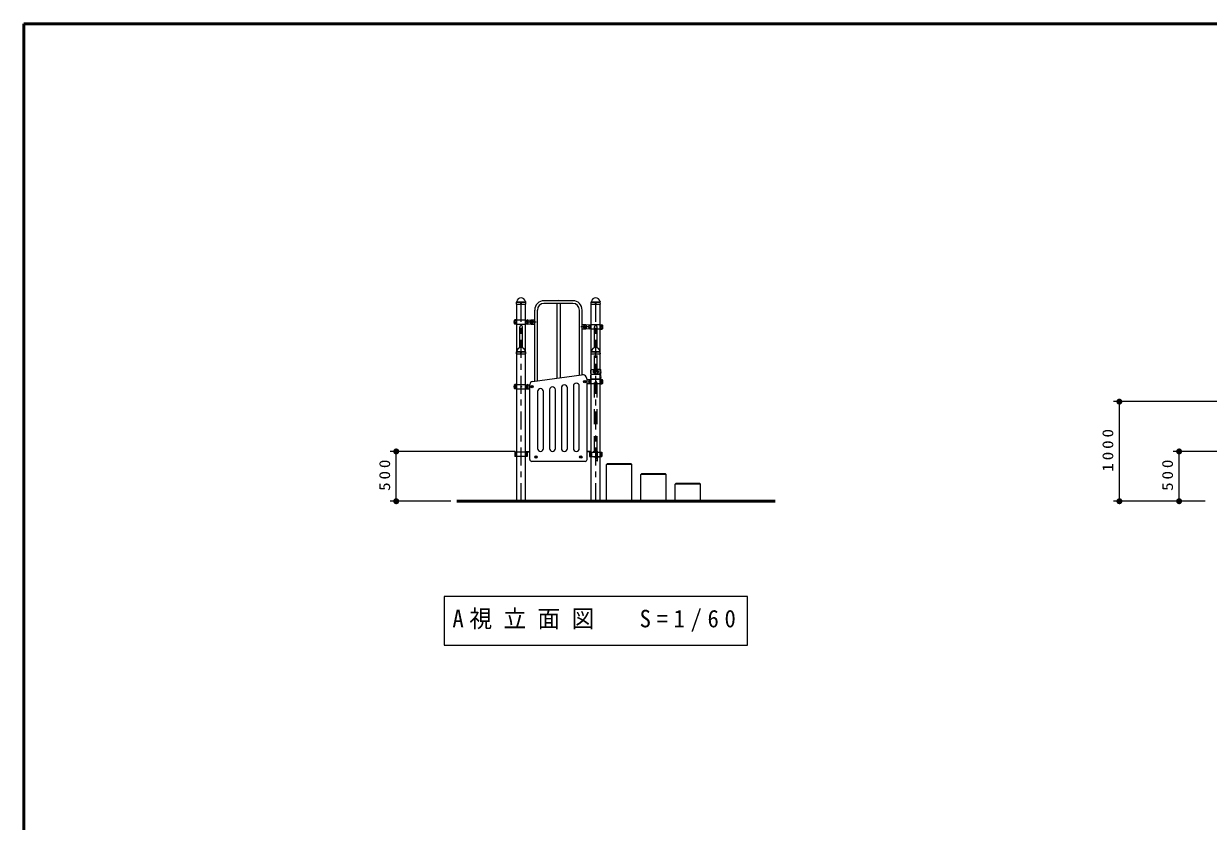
# Model space of a CAD drawing. Units: millimetres on the paper, scale 1:60. Extents: x -385 to 0, y -594 to 267.
# Drawn here: x -385 to -186.6, y -163.5 to -30 of the extents above; entities that cross this region are included whole.
import ezdxf

# ---------------------------------------------------------------- set-up
doc = ezdxf.new("R2010")
doc.units = ezdxf.units.MM
doc.linetypes.add('USER1', pattern=[4.5, 2.5, -2])
doc.linetypes.add('USER2', pattern=[6, 3, -1, 1, -1])
doc.layers.add('LY_1', color=7, linetype='Continuous', lineweight=25)
doc.styles.add('ＭＳ ゴシック', font='')
doc.styles.get('ＭＳ ゴシック').set_extended_font_data('MS Gothic')

# ---------------------------------------------------------------- blocks, each defined once
blk = doc.blocks.new('filled_dot')
at = {"color": 0, "linetype": 'Continuous', "lineweight": -2, "const_width": 1.25}
blk.add_lwpolyline([(-0.625, 0, 1), (0.625, 0, 1)], format="xyb", close=True, dxfattribs=at)

msp = doc.modelspace()

# ---------------------------------------------------------------- linework, layer by layer
at = {"layer": 'LY_1', "lineweight": 50}
for p, q in [((-385, -30), (-385, -297)), ((0, -30), (-385, -30)), ((-259.177, -109.927), (-312.44, -109.927))]:
    msp.add_line(p, q, dxfattribs=at)
at = {"layer": 'LY_1'}
for p, q in [((-302.472, -76.935), (-302.465, -76.605)), ((-302.464, -76.943), (-302.472, -76.935)), ((-302.464, -76.943), (-300.931, -76.943)), ((-302.444, -76.556), (-302.426, -76.538)), ((-302.44, -109.927), (-302.44, -76.943)), ((-300.951, -76.556), (-300.969, -76.538)), ((-300.955, -109.927), (-300.955, -76.943)), ((-300.923, -76.935), (-300.931, -76.943)), ((-300.923, -76.935), (-300.93, -76.605)), ((-293.031, -76.367), (-297.864, -76.367)), ((-293.031, -76.82), (-297.864, -76.82)), ((-295.731, -76.82), (-295.731, -89.314)), ((-295.164, -76.82), (-295.164, -89.237)), ((-289.972, -76.935), (-289.965, -76.605)), ((-289.964, -76.943), (-289.972, -76.935)), ((-289.964, -76.943), (-288.431, -76.943)), ((-289.944, -76.556), (-289.926, -76.538)), ((-289.94, -109.927), (-289.94, -76.943)), ((-288.451, -76.556), (-288.469, -76.538)), ((-288.455, -109.927), (-288.455, -76.943)), ((-288.423, -76.935), (-288.431, -76.943)), ((-288.423, -76.935), (-288.43, -76.605)), ((-299.424, -89.818), (-299.424, -77.927)), ((-298.971, -89.756), (-298.971, -77.927)), ((-291.924, -88.795), (-291.924, -77.927)), ((-291.471, -88.733), (-291.471, -77.927)), ((-302.464, -79.552), (-302.727, -79.575)), ((-302.464, -80.302), (-302.727, -80.279)), ((-302.464, -79.552), (-300.931, -79.552)), ((-302.464, -80.302), (-300.931, -80.302)), ((-301.924, -84.243), (-301.924, -80.76)), ((-301.471, -84.243), (-301.471, -80.76)), ((-300.931, -79.552), (-299.88, -79.637)), ((-300.931, -80.302), (-299.88, -80.217)), ((-299.991, -79.56), (-299.424, -79.56)), ((-299.991, -80.294), (-299.424, -80.294)), ((-299.931, -79.827), (-299.798, -79.827)), ((-299.931, -80.027), (-299.798, -80.027)), ((-290.904, -80.394), (-291.471, -80.394)), ((-290.904, -81.127), (-291.471, -81.127)), ((-290.964, -80.66), (-291.098, -80.66)), ((-290.964, -80.86), (-291.098, -80.86)), ((-289.964, -80.385), (-291.015, -80.47)), ((-289.964, -81.135), (-291.015, -81.051)), ((-288.431, -80.385), (-289.965, -80.385)), ((-288.431, -81.135), (-289.965, -81.135)), ((-289.424, -84.243), (-289.424, -80.76)), ((-288.971, -84.243), (-288.971, -80.76)), ((-288.431, -80.385), (-288.168, -80.408)), ((-288.431, -81.135), (-288.168, -81.112)), ((-302.472, -85.268), (-302.465, -84.938)), ((-302.464, -85.277), (-302.472, -85.268)), ((-302.464, -85.277), (-300.931, -85.277)), ((-302.444, -84.89), (-302.426, -84.871)), ((-300.951, -84.89), (-300.969, -84.871)), ((-300.923, -85.268), (-300.931, -85.277)), ((-300.923, -85.268), (-300.93, -84.938)), ((-289.972, -85.268), (-289.965, -84.938)), ((-289.964, -85.277), (-289.972, -85.268)), ((-289.964, -85.277), (-288.431, -85.277)), ((-289.944, -84.89), (-289.926, -84.871)), ((-288.451, -84.89), (-288.469, -84.871)), ((-288.423, -85.268), (-288.431, -85.277)), ((-288.423, -85.268), (-288.43, -84.938)), ((-299.807, -89.87), (-291.602, -88.751)), ((-289.966, -87.885), (-289.256, -87.885)), ((-289.966, -88.635), (-289.256, -88.635)), ((-288.429, -88.719), (-289.966, -88.719)), ((-289.468, -88.106), (-289.502, -88.104)), ((-289.468, -88.415), (-289.502, -88.416)), ((-289.468, -88.26), (-289.468, -87.902)), ((-289.468, -88.26), (-289.468, -88.619)), ((-289.223, -87.919), (-289.223, -88.602)), ((-289.173, -87.919), (-289.173, -88.602)), ((-288.429, -87.885), (-289.139, -87.885)), ((-288.431, -88.635), (-289.139, -88.635)), ((-288.927, -88.26), (-288.927, -87.902)), ((-288.927, -88.106), (-288.893, -88.104)), ((-288.927, -88.26), (-288.927, -88.619)), ((-288.927, -88.415), (-288.893, -88.416)), ((-302.464, -90.385), (-302.727, -90.408)), ((-302.464, -91.135), (-302.727, -91.112)), ((-302.464, -90.385), (-300.931, -90.385)), ((-302.464, -91.135), (-300.931, -91.135)), ((-300.931, -90.385), (-300.406, -90.431)), ((-300.931, -91.135), (-300.406, -91.089)), ((-300.406, -90.431), (-300.239, -90.443)), ((-300.406, -91.089), (-300.239, -91.077)), ((-300.239, -102.927), (-300.239, -90.366)), ((-299.864, -90.683), (-299.931, -90.722)), ((-299.931, -90.722), (-299.931, -90.799)), ((-299.864, -90.837), (-299.931, -90.799)), ((-299.798, -90.722), (-299.864, -90.683)), ((-299.798, -90.799), (-299.864, -90.837)), ((-299.798, -90.722), (-299.798, -90.799)), ((-294.948, -90.973), (-294.948, -101.094)), ((-293.948, -101.094), (-293.948, -90.973)), ((-292.948, -90.667), (-292.948, -101.094)), ((-291.948, -101.094), (-291.948, -90.667)), ((-291.031, -89.85), (-291.098, -89.888)), ((-291.098, -89.888), (-291.098, -89.965)), ((-291.031, -90.004), (-291.098, -89.965)), ((-290.964, -89.888), (-291.031, -89.85)), ((-290.964, -89.965), (-291.031, -90.004)), ((-290.964, -89.888), (-290.964, -89.965)), ((-290.656, -102.927), (-290.656, -89.577)), ((-290.489, -89.598), (-290.656, -89.61)), ((-290.489, -90.256), (-290.656, -90.244)), ((-289.964, -89.552), (-290.489, -89.598)), ((-289.964, -90.302), (-290.489, -90.256)), ((-288.431, -89.469), (-289.966, -89.469)), ((-288.431, -89.552), (-289.965, -89.552)), ((-288.431, -90.302), (-289.965, -90.302)), ((-288.431, -89.552), (-288.168, -89.575)), ((-288.431, -90.302), (-288.168, -90.279)), ((-298.948, -91.585), (-298.948, -101.094)), ((-297.948, -101.094), (-297.948, -91.585)), ((-296.948, -91.279), (-296.948, -101.094)), ((-295.948, -101.094), (-295.948, -91.279)), ((-302.728, -101.694), (-302.728, -102.444)), ((-300.667, -101.694), (-302.728, -101.694)), ((-300.667, -102.444), (-302.728, -102.444)), ((-302.589, -101.694), (-302.589, -102.444)), ((-301.002, -101.694), (-301.002, -102.444)), ((-300.955, -101.594), (-300.239, -101.594)), ((-300.955, -101.632), (-300.239, -101.632)), ((-300.846, -101.694), (-300.846, -102.444)), ((-300.797, -101.694), (-300.797, -102.444)), ((-300.667, -101.694), (-300.667, -102.444)), ((-299.264, -102.472), (-299.198, -102.433)), ((-299.264, -102.472), (-299.264, -102.549)), ((-299.264, -102.549), (-299.198, -102.587)), ((-299.198, -102.433), (-299.131, -102.472)), ((-299.198, -102.587), (-299.131, -102.549)), ((-299.131, -102.472), (-299.131, -102.549)), ((-291.764, -102.472), (-291.698, -102.433)), ((-291.764, -102.472), (-291.764, -102.549)), ((-291.764, -102.549), (-291.698, -102.587)), ((-291.698, -102.433), (-291.631, -102.472)), ((-291.698, -102.587), (-291.631, -102.549)), ((-291.631, -102.472), (-291.631, -102.549)), ((-289.94, -101.594), (-290.656, -101.594)), ((-289.94, -101.632), (-290.656, -101.632)), ((-290.228, -101.694), (-290.228, -102.444)), ((-290.228, -101.694), (-288.167, -101.694)), ((-290.228, -102.444), (-288.167, -102.444)), ((-290.098, -101.694), (-290.098, -102.444)), ((-290.049, -101.694), (-290.049, -102.444)), ((-289.893, -101.694), (-289.893, -102.444)), ((-288.306, -101.694), (-288.306, -102.444)), ((-288.167, -101.694), (-288.167, -102.444)), ((-290.989, -103.26), (-299.906, -103.26)), ((-287.406, -103.76), (-287.239, -103.594)), ((-287.406, -109.927), (-287.406, -103.76)), ((-287.239, -103.594), (-283.323, -103.594)), ((-283.323, -103.594), (-283.156, -103.76)), ((-283.156, -109.927), (-283.156, -103.76)), ((-281.489, -105.26), (-281.656, -105.427)), ((-281.656, -109.927), (-281.656, -105.427)), ((-281.489, -105.26), (-277.573, -105.26)), ((-277.406, -105.427), (-277.573, -105.26)), ((-277.406, -109.927), (-277.406, -105.427)), ((-275.739, -106.927), (-275.906, -107.094)), ((-275.906, -109.927), (-275.906, -107.094)), ((-275.739, -106.927), (-271.823, -106.927)), ((-271.656, -107.094), (-271.823, -106.927)), ((-271.656, -109.927), (-271.656, -107.094))]:
    msp.add_line(p, q, dxfattribs=at)
at = {"layer": 'LY_1', "lineweight": 13}
for p, q in [((-302.442, -76.585), (-300.953, -76.585)), ((-302.412, -76.527), (-300.986, -76.527)), ((-289.942, -76.585), (-288.453, -76.585)), ((-289.912, -76.527), (-288.486, -76.527)), ((-302.502, -79.773), (-302.81, -79.773)), ((-302.81, -80.081), (-302.81, -79.773)), ((-302.502, -80.081), (-302.81, -80.081)), ((-300.893, -79.773), (-300.585, -79.773)), ((-300.893, -80.081), (-300.585, -80.081)), ((-300.585, -80.081), (-300.585, -79.773)), ((-290.002, -80.606), (-290.31, -80.606)), ((-290.31, -80.914), (-290.31, -80.606)), ((-290.002, -80.914), (-290.31, -80.914)), ((-288.393, -80.606), (-288.085, -80.606)), ((-288.393, -80.914), (-288.085, -80.914)), ((-288.085, -80.914), (-288.085, -80.606)), ((-302.442, -84.918), (-300.953, -84.918)), ((-302.412, -84.86), (-300.986, -84.86)), ((-289.942, -84.918), (-288.453, -84.918)), ((-289.912, -84.86), (-288.486, -84.86)), ((-289.331, -87.919), (-289.331, -88.602)), ((-302.502, -90.606), (-302.81, -90.606)), ((-302.81, -90.914), (-302.81, -90.606)), ((-302.502, -90.914), (-302.81, -90.914)), ((-300.893, -90.606), (-300.585, -90.606)), ((-300.893, -90.914), (-300.585, -90.914)), ((-300.585, -90.914), (-300.585, -90.606)), ((-290.002, -89.773), (-290.31, -89.773)), ((-290.31, -90.081), (-290.31, -89.773)), ((-290.002, -90.081), (-290.31, -90.081)), ((-288.393, -89.773), (-288.085, -89.773)), ((-288.393, -90.081), (-288.085, -90.081)), ((-288.085, -90.081), (-288.085, -89.773)), ((-130.644, -93.26), (-202.501, -93.26)), ((-201.501, -109.927), (-201.501, -93.26)), ((-302.698, -101.594), (-323.609, -101.594)), ((-322.609, -109.927), (-322.609, -101.594)), ((-181.759, -101.594), (-192.501, -101.594)), ((-191.501, -109.927), (-191.501, -101.594)), ((-283.156, -103.76), (-287.406, -103.76)), ((-277.406, -105.427), (-281.656, -105.427)), ((-271.656, -107.094), (-275.906, -107.094)), ((-313.44, -109.927), (-323.609, -109.927)), ((-187.111, -109.927), (-202.501, -109.927)), ((-187.111, -109.927), (-192.501, -109.927)), ((-314.598, -125.86), (-314.598, -133.994)), ((-263.798, -125.86), (-314.598, -125.86)), ((-263.798, -133.994), (-263.798, -125.86)), ((-314.598, -133.994), (-263.798, -133.994))]:
    msp.add_line(p, q, dxfattribs=at)
at = {"layer": 'LY_1', "linetype": 'USER1', "lineweight": 13}
for p, q in [((-302.439, -76.594), (-300.956, -76.594)), ((-289.939, -76.594), (-288.456, -76.594)), ((-289.424, -101.54), (-289.424, -80.76)), ((-288.971, -101.54), (-288.971, -80.76)), ((-302.439, -84.927), (-300.956, -84.927)), ((-289.939, -84.927), (-288.456, -84.927)), ((-289.54, -102.51), (-288.561, -102.51)), ((-289.531, -101.594), (-289.531, -101.54)), ((-288.988, -101.54), (-289.531, -101.54)), ((-289.198, -103.094), (-289.198, -101.677)), ((-288.964, -101.594), (-289.114, -101.594)), ((-288.934, -102.86), (-288.934, -101.647)), ((-288.881, -102.844), (-288.934, -102.844)), ((-288.881, -102.86), (-288.934, -102.86)), ((-288.881, -103.094), (-288.881, -101.647)), ((-288.964, -103.177), (-289.114, -103.177))]:
    msp.add_line(p, q, dxfattribs=at)
at = {"layer": 'LY_1', "linetype": 'USER2', "lineweight": 13}
for p, q in [((-301.698, -109.927), (-301.698, -76.594)), ((-289.198, -109.927), (-289.198, -76.594)), ((-300.47, -79.927), (-299.198, -79.927)), ((-299.864, -80.213), (-299.864, -79.673)), ((-290.426, -80.76), (-291.698, -80.76)), ((-291.031, -81.046), (-291.031, -80.507))]:
    msp.add_line(p, q, dxfattribs=at)
at = {"layer": 'LY_1'}
for centre, radius in [((-301.698, -76.81), 0.05), ((-289.198, -76.81), 0.05), ((-299.864, -79.927), 0.125), ((-291.031, -80.76), 0.125), ((-301.698, -85.143), 0.05), ((-289.198, -85.143), 0.05), ((-299.864, -90.76), 0.175), ((-291.031, -89.927), 0.175), ((-299.198, -102.51), 0.175), ((-291.698, -102.51), 0.175)]:
    msp.add_circle(centre, radius, dxfattribs=at)
at = {"layer": 'LY_1', "lineweight": 13}
for centre, radius in [((-302.656, -90.76), 0.154), ((-302.656, -90.76), 0.0833), ((-301.698, -90.76), 0.0833), ((-300.739, -90.76), 0.154), ((-300.739, -90.76), 0.0833), ((-299.864, -90.76), 0.2), ((-299.864, -90.76), 0.0917), ((-291.031, -89.927), 0.2), ((-291.031, -89.927), 0.0917), ((-290.156, -89.927), 0.154), ((-290.156, -89.927), 0.0833), ((-289.198, -89.927), 0.0833), ((-288.239, -89.927), 0.154), ((-288.239, -89.927), 0.0833), ((-299.198, -102.51), 0.2), ((-299.198, -102.51), 0.0917), ((-291.698, -102.51), 0.2), ((-291.698, -102.51), 0.0917)]:
    msp.add_circle(centre, radius, dxfattribs=at)
at = {"layer": 'LY_1', "linetype": 'USER1', "lineweight": 13}
for centre in [(-299.864, -90.76), (-291.031, -89.927), (-299.198, -102.51), (-291.698, -102.51)]:
    msp.add_circle(centre, 0.104, dxfattribs=at)
at = {"layer": 'LY_1'}
for centre, radius, start, end in [((-302.395, -76.606), 0.07, 135, 178.99605), ((-302.459, -76.505), 0.0467, 315, 353.3676), ((-301.698, -76.594), 0.72, 90, 173.3676), ((-301.698, -76.594), 0.72, 6.6324, 90), ((-300.936, -76.505), 0.0467, 186.6324, 225), ((-301, -76.606), 0.07, 1.00395, 45), ((-297.864, -77.927), 1.56, 90, 180), ((-297.864, -77.927), 1.107, 90, 180), ((-295.448, -76.594), 0.283, 53.1301, 126.8699), ((-293.031, -77.927), 1.56, 0, 90), ((-293.031, -77.927), 1.107, 0, 90), ((-289.895, -76.606), 0.07, 135, 178.99605), ((-289.959, -76.505), 0.0467, 315, 353.3676), ((-289.198, -76.594), 0.72, 90, 173.3676), ((-289.198, -76.594), 0.72, 6.6324, 90), ((-288.436, -76.505), 0.0467, 186.6324, 225), ((-288.5, -76.606), 0.07, 1.00395, 45), ((-302.073, -79.927), 0.833, 163.80375, 196.19625), ((-302.713, -79.741), 0.167, 95, 163.80375), ((-302.713, -80.113), 0.167, 196.19625, 265), ((-301.698, -80.76), 0.227, 0, 180), ((-300.682, -79.741), 0.167, 16.19625, 85), ((-300.682, -80.113), 0.167, 275, 343.80375), ((-301.323, -79.927), 0.833, 343.80375, 16.19625), ((-299.831, -79.927), 0.4, 113.55646, 246.44354), ((-299.931, -79.927), 0.1, 90, 270), ((-299.906, -79.927), 0.291, 275, 85), ((-299.798, -79.927), 0.1, 270, 90), ((-290.989, -80.76), 0.291, 95, 265), ((-291.098, -80.76), 0.1, 90, 270), ((-290.964, -80.76), 0.1, 270, 90), ((-291.064, -80.76), 0.4, 293.55646, 66.44354), ((-289.573, -80.76), 0.833, 163.80375, 196.19625), ((-290.213, -80.574), 0.167, 95, 163.80375), ((-290.213, -80.946), 0.167, 196.19625, 265), ((-289.198, -80.76), 0.227, 0, 180), ((-288.182, -80.574), 0.167, 16.19625, 85), ((-288.182, -80.946), 0.167, 275, 343.80375), ((-288.823, -80.76), 0.833, 343.80375, 16.19625), ((-302.395, -84.939), 0.07, 135, 178.99605), ((-302.459, -84.838), 0.0467, 315, 353.3676), ((-301.698, -84.927), 0.72, 90, 173.3676), ((-301.698, -84.927), 0.72, 6.6324, 90), ((-300.936, -84.838), 0.0467, 186.6324, 225), ((-301, -84.939), 0.07, 1.00395, 45), ((-289.895, -84.939), 0.07, 135, 178.99605), ((-289.959, -84.838), 0.0467, 315, 353.3676), ((-289.198, -84.927), 0.72, 90, 173.3676), ((-289.198, -84.927), 0.72, 6.6324, 90), ((-288.436, -84.838), 0.0467, 186.6324, 225), ((-288.5, -84.939), 0.07, 1.00395, 45), ((-291.489, -89.577), 0.833, 0, 97.46846), ((-289.154, -88.26), 0.935, 159.19706, 200.80294), ((-289.154, -89.094), 0.935, 159.19706, 200.80294), ((-289.966, -87.952), 0.0667, 90, 159.19706), ((-289.966, -88.569), 0.0667, 200.80294, 270), ((-289.966, -88.785), 0.0667, 90, 159.19706), ((-289.507, -88.26), 0.156, 88, 272), ((-289.452, -87.902), 0.0167, 90, 180), ((-289.452, -88.619), 0.0167, 180, 270), ((-289.256, -87.919), 0.0333, 0, 90), ((-289.256, -88.602), 0.0333, 270, 0), ((-289.139, -87.919), 0.0333, 90, 180), ((-289.139, -88.602), 0.0333, 180, 270), ((-288.943, -87.902), 0.0167, 0, 90), ((-288.943, -88.619), 0.0167, 270, 0), ((-288.888, -88.26), 0.156, 268, 92), ((-288.429, -87.952), 0.0667, 20.80294, 90), ((-288.429, -88.569), 0.0667, 270, 339.19706), ((-288.429, -88.785), 0.0667, 20.80294, 90), ((-289.241, -88.26), 0.935, 339.19706, 20.80294), ((-289.241, -89.094), 0.935, 339.19706, 20.80294), ((-302.073, -90.76), 0.833, 163.80375, 196.19625), ((-302.713, -90.574), 0.167, 95, 163.80375), ((-302.713, -90.946), 0.167, 196.19625, 265), ((-300.682, -90.574), 0.167, 16.19625, 85), ((-300.682, -90.946), 0.167, 275, 343.80375), ((-301.323, -90.76), 0.833, 343.80375, 16.19625), ((-299.739, -90.366), 0.5, 97.46846, 180), ((-298.448, -91.585), 0.5, 0, 180), ((-296.448, -91.279), 0.5, 0, 180), ((-294.448, -90.973), 0.5, 0, 180), ((-292.448, -90.667), 0.5, 0, 180), ((-289.573, -89.927), 0.833, 163.80375, 196.19625), ((-290.213, -89.741), 0.167, 95, 163.80375), ((-290.213, -90.113), 0.167, 196.19625, 265), ((-289.966, -89.402), 0.0667, 200.80294, 270), ((-288.429, -89.402), 0.0667, 270, 339.19706), ((-288.182, -89.741), 0.167, 16.19625, 85), ((-288.182, -90.113), 0.167, 275, 343.80375), ((-288.823, -89.927), 0.833, 343.80375, 16.19625), ((-298.448, -101.094), 0.5, 180, 0), ((-296.448, -101.094), 0.5, 180, 0), ((-294.448, -101.094), 0.5, 180, 0), ((-292.448, -101.094), 0.5, 180, 0), ((-299.906, -102.927), 0.333, 180, 270), ((-290.989, -102.927), 0.333, 270, 0)]:
    msp.add_arc(centre, radius, start, end, dxfattribs=at)
at = {"layer": 'LY_1', "lineweight": 13}
for centre, radius, start, end in [((-304.635, -79.927), 2.139, 355.87048, 4.12952), ((-298.76, -79.927), 2.139, 175.87048, 184.12952), ((-292.135, -80.76), 2.139, 355.87048, 4.12952), ((-286.26, -80.76), 2.139, 175.87048, 184.12952), ((-289.298, -87.919), 0.0333, 90, 180), ((-289.298, -88.602), 0.0333, 180, 270), ((-304.635, -90.76), 2.139, 355.87048, 4.12952), ((-298.76, -90.76), 2.139, 175.87048, 184.12952), ((-292.135, -89.927), 2.139, 355.87048, 4.12952), ((-286.26, -89.927), 2.139, 175.87048, 184.12952)]:
    msp.add_arc(centre, radius, start, end, dxfattribs=at)
at = {"layer": 'LY_1', "linetype": 'USER1', "lineweight": 13}
for centre, radius, start, end in [((-289.198, -80.76), 0.227, 0, 180), ((-289.114, -101.677), 0.0833, 90, 180), ((-289.114, -103.094), 0.0833, 180, 270), ((-288.988, -101.647), 0.107, 0, 90), ((-288.988, -101.647), 0.0533, 0, 90), ((-288.964, -103.094), 0.0833, 270, 0)]:
    msp.add_arc(centre, radius, start, end, dxfattribs=at)

# ---------------------------------------------------------------- block references
at = {"layer": 'LY_1', "lineweight": 13, "xscale": 0.4, "yscale": 0.4}
for p, rotation in [((-201.501, -93.26), 270), ((-322.609, -101.594), 270), ((-191.501, -101.594), 270), ((-322.609, -109.927), 90), ((-201.501, -109.927), 90), ((-191.501, -109.927), 90)]:
    msp.add_blockref('filled_dot', p, dxfattribs=dict(at, rotation=rotation))

# ---------------------------------------------------------------- texts
at = {"layer": 'LY_1', "char_height": 1.833, "attachment_point": 8, "rotation": 90, "style": 'ＭＳ ゴシック'}
for s, insert in [('\\T1.33;\\W1.15;1000', (-202.501, -101.172)), ('\\T1.33;\\W1.15;500', (-323.609, -105.344)), ('\\T1.33;\\W1.15;500', (-192.501, -105.344))]:
    msp.add_mtext(s, dxfattribs=dict(at, insert=insert))
at = {"layer": 'LY_1', "insert": (-313.198, -129.927), "char_height": 2.933, "attachment_point": 4, "style": 'ＭＳ ゴシック'}
msp.add_mtext('\\T1.5;\\W0.95;A視立面図\u3000S=1/60', dxfattribs=at)

doc.saveas('drawing.dxf')
